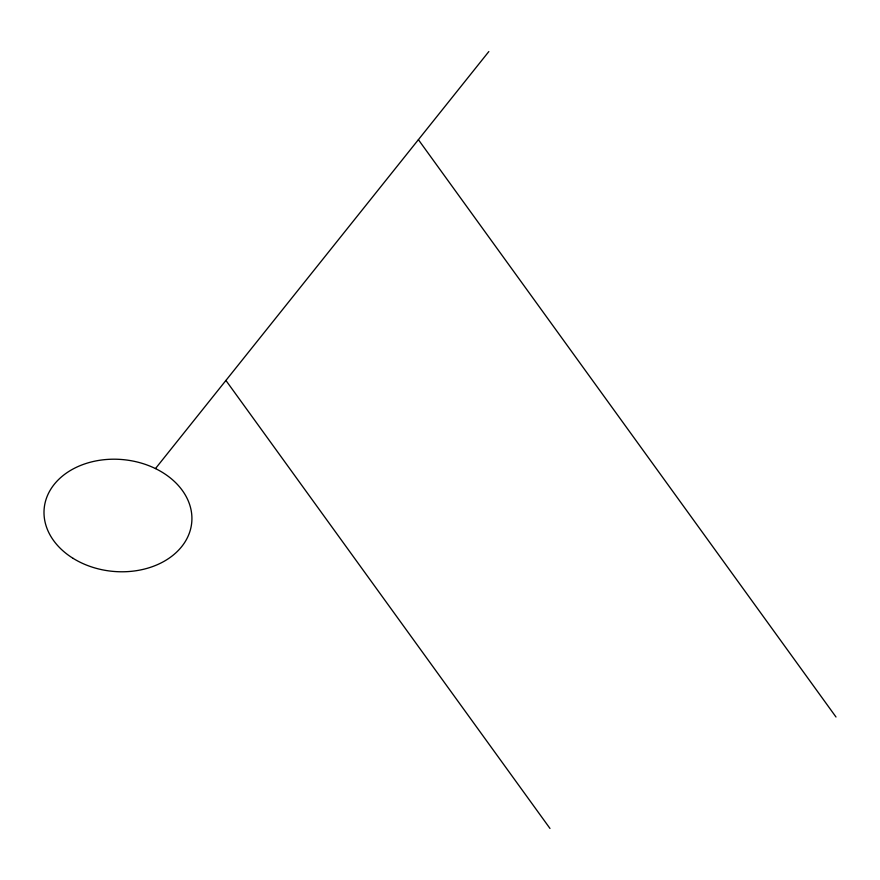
<?xml version="1.0" encoding="UTF-8"?>
<svg xmlns="http://www.w3.org/2000/svg" width="880" height="880" viewBox="0 0 880 880"><rect width="100%" height="100%" fill="white"/><g stroke="black" fill="none" stroke-linecap="round" stroke-linejoin="round"><path stroke-width="1.32" d="M155.463 468.578L488.84 51.557M418.396 139.678L836 717.002M225.918 380.446L549.978 828.443M73.15 558.382A74.107 56.1 5.5 0 0 191.323 525.624A74.107 56.1 5.5 0 0 89.397 462.473A74.107 56.1 5.5 0 0 73.15 558.382"/></g></svg>
